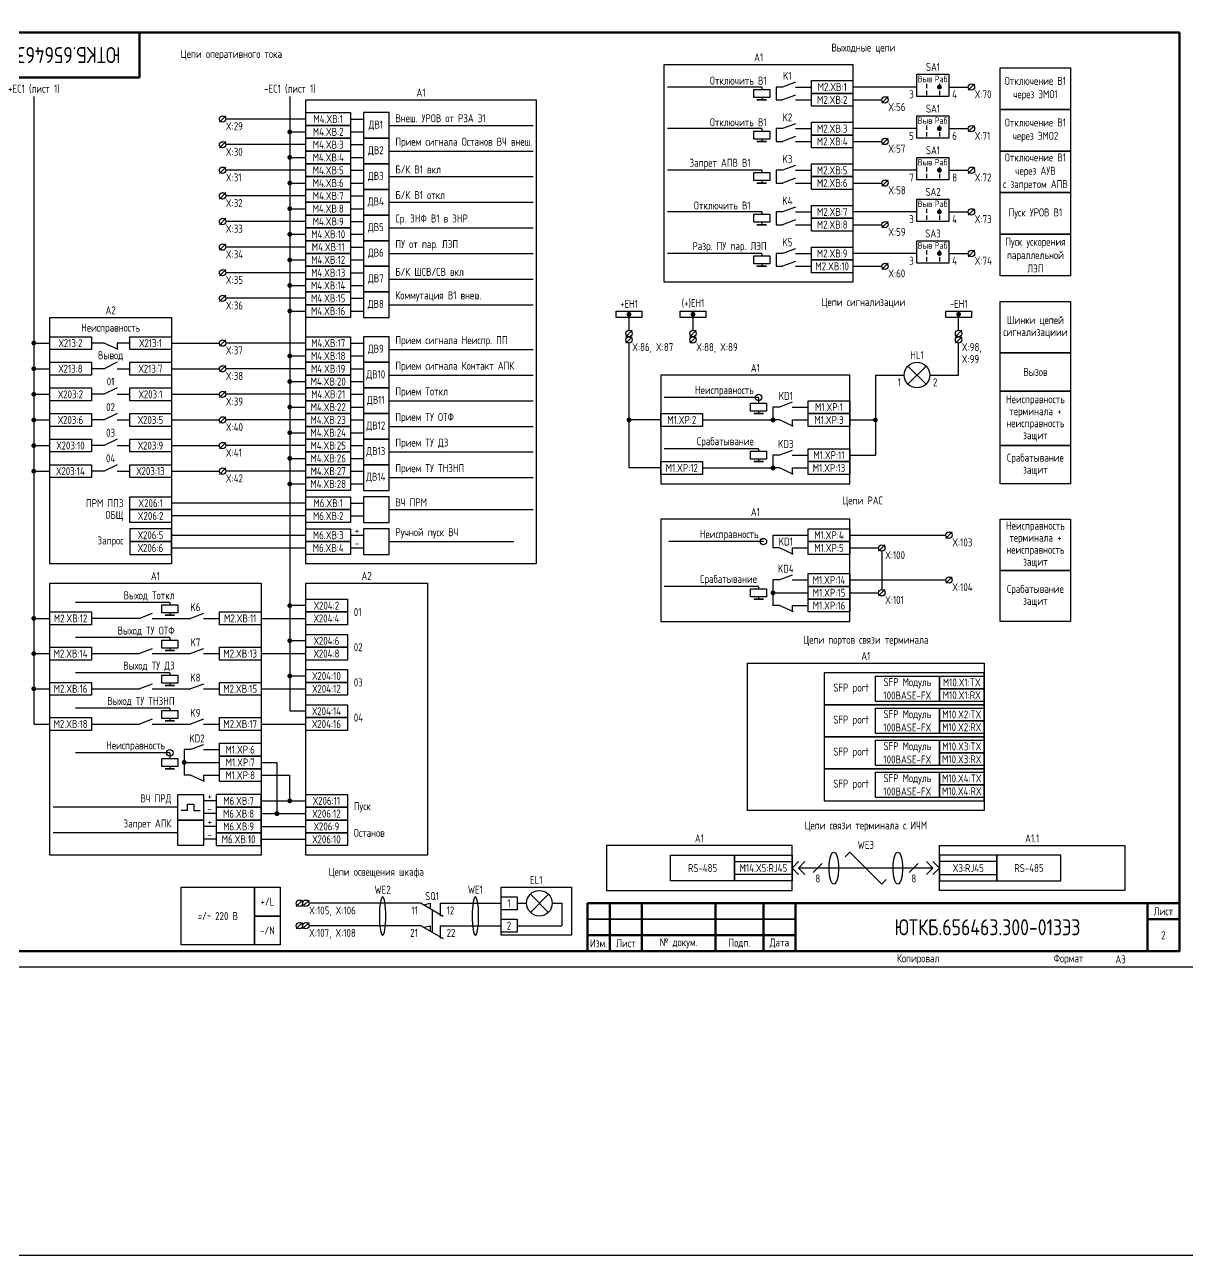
# Model space of a CAD drawing. Header units: millimetres. Extents: x -863 to 2106, y -90 to 586.
# Drawn here: x 474.1 to 837.5, y -90 to 294.5 of the extents above; entities that cross this region are included whole.
import ezdxf

# ---------------------------------------------------------------- set-up
doc = ezdxf.new("R2010")
doc.units = ezdxf.units.MM
doc.styles.add('Gost_type_A', font='GOST_A.TTF')

# ---------------------------------------------------------------- blocks, each defined once
blk = doc.blocks.new('Штамп угловой верхний')
at = {"lineweight": 50}
blk.add_lwpolyline([(0, 0), (70, 0), (70, -14), (0, -14)], close=True, dxfattribs=at)
blk = doc.blocks.new('Формат_А3')
blk.add_lwpolyline([(-420, 297), (0, 297), (0, 0), (-420, 0)], close=True)
at = {"lineweight": 50}
blk.add_lwpolyline([(-400, 292), (-5, 292), (-5, 5), (-400, 5)], close=True, dxfattribs=at)
blk = doc.blocks.new('Штамп малый нижний')
at = {"lineweight": 50}
for points in [[(-185, 15), (-178, 15), (-178, 5), (-185, 5)], [(-178, 15), (-168, 15), (-168, 5), (-178, 5)], [(-168, 15), (-145, 15), (-145, 5), (-168, 5)], [(-145, 15), (-130, 15), (-130, 5), (-145, 5)], [(-130, 15), (-120, 15), (-120, 5), (-130, 5)], [(-120, 15), (-10, 15), (-10, 0), (-120, 0)], [(-10, 15), (0, 15), (0, 10), (-10, 10)], [(-10, 10), (0, 10), (0, 0), (-10, 0)], [(-185, 5), (-178, 5), (-178, 0), (-185, 0)], [(-178, 5), (-168, 5), (-168, 0), (-178, 0)], [(-168, 5), (-145, 5), (-145, 0), (-168, 0)], [(-145, 5), (-130, 5), (-130, 0), (-145, 0)], [(-130, 5), (-120, 5), (-120, 0), (-130, 0)]]:
    blk.add_lwpolyline(points, close=True, dxfattribs=at)
for points in [[(-185, 15), (-178, 15), (-178, 10), (-185, 10)], [(-178, 15), (-168, 15), (-168, 10), (-178, 10)], [(-168, 15), (-145, 15), (-145, 10), (-168, 10)], [(-145, 15), (-130, 15), (-130, 10), (-145, 10)], [(-130, 15), (-120, 15), (-120, 10), (-130, 10)], [(-185, 10), (-178, 10), (-178, 5), (-185, 5)], [(-178, 10), (-168, 10), (-168, 5), (-178, 5)], [(-168, 10), (-145, 10), (-145, 5), (-168, 5)], [(-145, 10), (-130, 10), (-130, 5), (-145, 5)], [(-130, 10), (-120, 10), (-120, 5), (-130, 5)]]:
    blk.add_lwpolyline(points, close=True)
at = {"char_height": 2.5, "style": 'Gost_type_A'}
for s, insert, width, attachment_point in [('Лист', (-5, 12.5), 10, 5), ('№ докум.', (-156.5, 2.5), 23, 5), ('Подп.', (-137.5, 2.5), 15, 5), ('Дата', (-125, 2.5), 10, 5), ('Изм.', (-181.5, 2.5), 7, 5), ('Лист', (-173, 2.5), 10, 5), ('Копировал', (-75, -2.53), 13.1202, 6), ('Формат', (-30, -2.53), 13.1202, 6)]:
    blk.add_mtext(s, dxfattribs=dict(at, insert=insert, width=width, attachment_point=attachment_point))
blk = doc.blocks.new('POINT')
at = {"const_width": 0.75}
blk.add_lwpolyline([(-0.375, 0, 1), (0.375, 0, 1)], format="xyb", close=True, dxfattribs=at)
blk = doc.blocks.new('Переключатель_положение')
for p, q in [((2, 1), (2, -0.34)), ((2, -1.14), (2, -2.49))]:
    blk.add_line(p, q)
blk = doc.blocks.new('Шинка')
blk.add_lwpolyline([(-4, 1), (4, 1), (4, -1), (-4, -1)], close=True)
blk.add_blockref('POINT', (0, 0))

msp = doc.modelspace()

# ---------------------------------------------------------------- linework, layer by layer
for p, q in [((704.5, 275), (675, 275)), ((704.5, 275), (704.5, 274.25)), ((753, 275), (733, 275)), ((771.01, 276), (769.01, 274)), ((477, 272), (477, 76)), ((557, 272), (557, 80)), ((704.5, 271.75), (704.5, 271)), ((733, 271), (742, 271)), ((744.01, 272), (742.01, 270)), ((537, 266), (535, 264)), ((562, 265), (537, 265)), ((576, 265), (580, 265)), ((588, 263), (633, 263)), ((704.5, 262), (675, 262)), ((704.5, 262), (704.5, 261.25)), ((753, 262), (733, 262)), ((771.01, 263), (769.01, 261)), ((537, 258), (535, 256)), ((557, 261), (562, 261)), ((576, 261), (580, 261)), ((704.5, 258.75), (704.5, 258)), ((733, 258), (742, 258)), ((744.01, 259), (742.01, 257)), ((562, 257), (537, 257)), ((576, 257), (580, 257)), ((588, 255), (633, 255)), ((537, 250), (535, 248)), ((557, 253), (562, 253)), ((576, 253), (580, 253)), ((771.01, 250), (769.01, 248)), ((562, 249), (537, 249)), ((576, 249), (580, 249)), ((588, 247), (633, 247)), ((704.5, 249), (675, 249)), ((704.5, 249), (704.5, 248.25)), ((753, 249), (733, 249)), ((557, 245), (562, 245)), ((576, 245), (580, 245)), ((704.5, 245.75), (704.5, 245)), ((733, 245), (742, 245)), ((744.01, 246), (742.01, 244)), ((537, 242), (535, 240)), ((562, 241), (537, 241)), ((576, 241), (580, 241)), ((588, 239), (633, 239)), ((557, 237), (562, 237)), ((576, 237), (580, 237)), ((704.5, 236), (675, 236)), ((704.5, 236), (704.5, 235.25)), ((753, 236), (733, 236)), ((771.01, 237), (769.01, 235)), ((537, 234), (535, 232)), ((562, 233), (537, 233)), ((576, 233), (580, 233)), ((588, 231), (633, 231)), ((704.5, 232.75), (704.5, 232)), ((733, 232), (742, 232)), ((744.01, 233), (742.01, 231)), ((557, 229), (562, 229)), ((576, 229), (580, 229)), ((537, 226), (535, 224)), ((562, 225), (537, 225)), ((576, 225), (580, 225)), ((771.01, 224), (769.01, 222)), ((557, 221), (562, 221)), ((576, 221), (580, 221)), ((588, 223), (633, 223)), ((704.5, 223), (675, 223)), ((704.5, 223), (704.5, 222.25)), ((704.5, 219.75), (704.5, 219)), ((753, 223), (733, 223)), ((744.01, 220), (742.01, 218)), ((537, 218), (535, 216)), ((562, 217), (537, 217)), ((576, 217), (580, 217)), ((733, 219), (742, 219)), ((557, 213), (562, 213)), ((576, 213), (580, 213)), ((588, 215), (633, 215)), ((537, 210), (535, 208)), ((562, 209), (537, 209)), ((576, 209), (580, 209)), ((557, 205), (562, 205)), ((576, 205), (580, 205)), ((588, 207), (633, 207)), ((663, 204), (663, 199)), ((766, 199), (766, 204)), ((683, 203), (683, 199)), ((664, 199), (662, 197)), ((664, 197), (662, 195)), ((684, 199), (682, 197)), ((684, 197), (682, 195)), ((767, 199), (765, 197)), ((767, 197), (765, 195)), ((766, 197), (766, 197.01)), ((766, 197), (766, 197.01)), ((477, 195), (482, 195)), ((503, 195), (503, 193)), ((520, 195), (535, 195)), ((537, 196), (535, 194)), ((562, 195), (537, 195)), ((576, 195), (580, 195)), ((588, 193), (633, 193)), ((663, 195), (663, 156)), ((766, 185), (766, 195)), ((557, 191), (562, 191)), ((576, 191), (580, 191)), ((477, 187), (482, 187)), ((499, 187), (495, 187)), ((503, 187), (507, 187)), ((520, 187), (535, 187)), ((537, 188), (535, 186)), ((562, 187), (537, 187)), ((576, 187), (580, 187)), ((588, 185), (633, 185)), ((740, 185), (749, 185)), ((740, 185), (740, 160)), ((750.17, 187.83), (755.83, 182.17)), ((755.83, 187.83), (750.17, 182.17)), ((757, 185), (766, 185)), ((557, 183), (562, 183)), ((576, 183), (580, 183)), ((477, 179), (482, 179)), ((499, 179), (495, 179)), ((503, 179), (507, 179)), ((520, 179), (535, 179)), ((537, 180), (535, 178)), ((562, 179), (537, 179)), ((576, 179), (580, 179)), ((588, 177), (633, 177)), ((703.5, 178), (674, 178)), ((703.5, 178), (703.5, 176.25)), ((557, 175), (562, 175)), ((576, 175), (580, 175)), ((703.5, 173.75), (703.5, 173)), ((477, 171), (482, 171)), ((499, 171), (495, 171)), ((503, 171), (507, 171)), ((520, 171), (535, 171)), ((537, 172), (535, 170)), ((562, 171), (537, 171)), ((576, 171), (580, 171)), ((673, 171), (663, 171)), ((714, 171), (714, 169)), ((732, 171), (740, 171)), ((557, 167), (562, 167)), ((576, 167), (580, 167)), ((588, 169), (633, 169)), ((477, 163), (482, 163)), ((499, 163), (495, 163)), ((503, 163), (507, 163)), ((520, 163), (535, 163)), ((537, 164), (535, 162)), ((562, 163), (537, 163)), ((576, 163), (580, 163)), ((703.5, 162), (674, 162)), ((703.5, 162), (703.5, 161.25)), ((557, 159), (562, 159)), ((576, 159), (580, 159)), ((588, 161), (633, 161)), ((703.5, 158.75), (703.5, 158)), ((732, 160), (740, 160)), ((477, 155), (482, 155)), ((499, 155), (495, 155)), ((503, 155), (507, 155)), ((520, 155), (535, 155)), ((537, 156), (535, 154)), ((562, 155), (537, 155)), ((576, 155), (580, 155)), ((673, 156), (663, 156)), ((714, 156), (714, 154)), ((557, 151), (562, 151)), ((576, 151), (580, 151)), ((588, 153), (633, 153)), ((562, 145), (520, 145)), ((576, 145), (580, 145)), ((588, 143), (633, 143)), ((562, 141), (520, 141)), ((576, 141), (580, 141)), ((520, 135), (562, 135)), ((576, 135), (580, 135)), ((708, 135), (708, 131)), ((732, 135), (762, 135)), ((764.01, 136), (762.01, 134)), ((520, 131), (562, 131)), ((576, 131), (580, 131)), ((588, 133), (627, 133)), ((705, 133), (675.5, 133)), ((714, 131), (714, 129)), ((732, 131), (741, 131)), ((743, 132), (741, 130)), ((742, 130), (742, 118)), ((732, 121), (762, 121)), ((764.01, 122), (762.01, 120)), ((703.5, 119), (674, 119)), ((703.5, 119), (703.5, 118.25)), ((703.5, 115.75), (703.5, 115)), ((732, 117), (741, 117)), ((743, 118), (741, 116)), ((519.5, 114), (490, 114)), ((519.5, 114), (519.5, 113.25)), ((562, 113), (557, 113)), ((714, 113), (714, 111)), ((477, 109), (482, 109)), ((510, 109), (495, 109)), ((514, 109), (526, 109)), ((519.5, 110.75), (519.5, 110)), ((548, 109), (562, 109)), ((519.5, 103), (490, 103)), ((519.5, 103), (519.5, 102.25)), ((562, 102), (557, 102)), ((477, 98), (482, 98)), ((519.5, 99.75), (519.5, 99)), ((548, 98), (562, 98)), ((519.5, 92), (490, 92)), ((519.5, 92), (519.5, 91.25)), ((519.5, 88.75), (519.5, 88)), ((562, 91), (557, 91)), ((477, 87), (482, 87)), ((548, 87), (562, 87)), ((519.5, 81), (490, 81)), ((519.5, 81), (519.5, 80.25)), ((519.5, 77.75), (519.5, 77)), ((562, 80), (557, 80)), ((477, 76), (482, 76)), ((548, 76), (562, 76)), ((519.5, 67), (490, 67)), ((519.5, 67), (519.5, 65.25)), ((519.5, 62.75), (519.5, 62)), ((548, 64), (553, 64)), ((553, 48), (553, 64)), ((530, 60), (530, 58)), ((548, 60), (557, 60)), ((557, 52), (557, 60)), ((522, 50), (483, 50)), ((525, 49), (525, 51)), ((525, 51), (527, 51)), ((527, 51), (527, 49)), ((534, 52), (530, 52)), ((548, 52), (562, 52)), ((525, 49), (523, 49)), ((527, 49), (529, 49)), ((534, 48), (530, 48)), ((548, 48), (562, 48)), ((534, 44), (530, 44)), ((548, 44), (562, 44)), ((522, 42), (483, 42)), ((534, 40), (530, 40)), ((548, 40), (562, 40)), ((730.53, 34.53), (732, 36)), ((732, 36), (742, 26)), ((714, 31), (716, 33)), ((714, 31), (716, 33)), ((714, 31), (716, 29)), ((714, 31), (716, 29)), ((716, 31), (718, 33)), ((716, 31), (718, 33)), ((758, 31), (716, 31)), ((716, 31), (718, 29)), ((716, 31), (718, 29)), ((723.41, 32.41), (720.59, 29.59)), ((753.41, 32.41), (750.59, 29.59)), ((758, 31), (756, 33)), ((758, 31), (756, 33)), ((758, 31), (756, 29)), ((758, 31), (756, 29)), ((760, 31), (758, 33)), ((760, 31), (758, 33)), ((760, 31), (758, 29)), ((760, 31), (758, 29)), ((742, 26), (743.41, 27.41)), ((561.01, 21), (559.01, 19)), ((563.01, 21), (561.01, 19)), ((598, 20), (563.01, 20)), ((598, 20), (604.92, 16)), ((598.87, 19.5), (600.87, 20)), ((600.87, 20), (600.87, 18.34)), ((604, 20), (604, 16)), ((604, 20), (623, 20)), ((628, 20), (631, 20)), ((632.17, 22.83), (637.83, 17.17)), ((637.83, 22.83), (632.17, 17.17)), ((639, 20), (642, 20)), ((642, 20), (642, 13)), ((561.01, 14), (559.01, 12)), ((563.01, 14), (561.01, 12)), ((598, 13), (563.01, 13)), ((598, 13), (604.92, 9)), ((598.87, 12.5), (600.87, 13)), ((600.87, 13), (600.87, 11.34)), ((604, 13), (604, 9)), ((604, 13), (623, 13)), ((628, 13), (642, 13))]:
    msp.add_line(p, q)
at = {"ltscale": 1.08}
for p, q in [((711, 275), (709, 275)), ((709, 275), (709, 271)), ((715, 275), (720, 275)), ((709, 271), (711, 271)), ((715, 271), (720, 271)), ((711, 262), (709, 262)), ((709, 262), (709, 258)), ((715, 262), (720, 262)), ((709, 258), (711, 258)), ((715, 258), (720, 258)), ((711, 249), (709, 249)), ((709, 249), (709, 245)), ((715, 249), (720, 249)), ((709, 245), (711, 245)), ((715, 245), (720, 245)), ((711, 236), (709, 236)), ((709, 236), (709, 232)), ((715, 236), (720, 236)), ((709, 232), (711, 232)), ((715, 232), (720, 232)), ((711, 223), (709, 223)), ((709, 223), (709, 219)), ((715, 223), (720, 223)), ((709, 219), (711, 219)), ((715, 219), (720, 219)), ((499, 195), (495, 195)), ((507, 195), (503, 195)), ((710, 175), (708, 175)), ((708, 175), (708, 171)), ((714, 175), (719, 175)), ((686, 171), (708, 171)), ((710, 171), (708, 171)), ((714, 171), (719, 171)), ((710, 160), (708, 160)), ((708, 160), (708, 156)), ((714, 160), (719, 160)), ((686, 156), (708, 156)), ((710, 156), (708, 156)), ((714, 156), (719, 156)), ((708, 135), (719, 135)), ((710, 131), (708, 131)), ((714, 131), (719, 131)), ((710, 121), (708, 121)), ((708, 121), (708, 113)), ((714, 121), (719, 121)), ((708, 117), (719, 117)), ((710, 113), (708, 113)), ((714, 113), (719, 113)), ((530, 109), (535, 109)), ((495, 98), (510, 98)), ((514, 98), (526, 98)), ((530, 98), (535, 98)), ((495, 87), (510, 87)), ((514, 87), (526, 87)), ((530, 87), (535, 87)), ((495, 76), (510, 76)), ((514, 76), (526, 76)), ((530, 76), (535, 76)), ((526, 68), (524, 68)), ((524, 68), (524, 60)), ((530, 68), (535, 68)), ((524, 64), (535, 64)), ((526, 60), (524, 60)), ((530, 60), (535, 60))]:
    msp.add_line(p, q, dxfattribs=at)
at = {"ltscale": 4.32}
for p, q in [((715, 276.5), (711, 275)), ((715, 272.5), (711, 271)), ((715, 263.5), (711, 262)), ((715, 259.5), (711, 258)), ((715, 250.5), (711, 249)), ((715, 246.5), (711, 245)), ((715, 237.5), (711, 236)), ((715, 233.5), (711, 232)), ((715, 224.5), (711, 223)), ((715, 220.5), (711, 219)), ((503.39, 193), (499, 195)), ((503, 189), (499, 187)), ((503, 181), (499, 179)), ((714, 176.5), (710, 175)), ((503, 173), (499, 171)), ((714.39, 169), (710, 171)), ((503, 165), (499, 163)), ((714, 161.5), (710, 160)), ((503, 157), (499, 155)), ((714.39, 154), (710, 156)), ((714.39, 129), (710, 131)), ((714, 122.5), (710, 121)), ((714.39, 111), (710, 113)), ((514, 110.5), (510, 109)), ((530, 110.5), (526, 109)), ((514, 99.5), (510, 98)), ((530, 99.5), (526, 98)), ((514, 88.5), (510, 87)), ((530, 88.5), (526, 87)), ((514, 77.5), (510, 76)), ((530, 77.5), (526, 76)), ((530, 69.5), (526, 68)), ((530.39, 58), (526, 60))]:
    msp.add_line(p, q, dxfattribs=at)
at = {"ltscale": 4}
for p, q in [((763, 275), (769.01, 275)), ((763, 262), (769.01, 262)), ((763, 249), (769.01, 249)), ((763, 236), (769.01, 236)), ((763, 223), (769.01, 223))]:
    msp.add_line(p, q, dxfattribs=at)
at = {"ltscale": 0.5}
msp.add_line((601.46, 18), (601.46, 11), dxfattribs=at)
for points in [[(-863, 586), (2106, 586), (2106, -90), (-863, -90)], [(674, 282), (733, 282), (733, 214), (674, 214)], [(779, 281), (801, 281), (801, 268), (779, 268)], [(720, 277), (733, 277), (733, 273), (720, 273)], [(753, 279), (763, 279), (763, 272), (753, 272)], [(707, 274.25), (707, 271.75), (702, 271.75), (702, 274.25)], [(720, 273), (733, 273), (733, 269), (720, 269)], [(562, 271), (634, 271), (634, 126), (562, 126)], [(706, 271), (703, 271)], [(562, 267), (576, 267), (576, 263), (562, 263)], [(753, 266), (763, 266), (763, 259), (753, 259)], [(779, 268), (801, 268), (801, 255), (779, 255)], [(562, 263), (576, 263), (576, 259), (562, 259)], [(720, 264), (733, 264), (733, 260), (720, 260)], [(562, 259), (576, 259), (576, 255), (562, 255)], [(707, 261.25), (707, 258.75), (702, 258.75), (702, 261.25)], [(706, 258), (703, 258)], [(720, 260), (733, 260), (733, 256), (720, 256)], [(562, 255), (576, 255), (576, 251), (562, 251)], [(779, 255), (801, 255), (801, 242), (779, 242)], [(562, 251), (576, 251), (576, 247), (562, 247)], [(720, 251), (733, 251), (733, 247), (720, 247)], [(753, 253), (763, 253), (763, 246), (753, 246)], [(562, 247), (576, 247), (576, 243), (562, 243)], [(707, 248.25), (707, 245.75), (702, 245.75), (702, 248.25)], [(720, 247), (733, 247), (733, 243), (720, 243)], [(562, 243), (576, 243), (576, 239), (562, 239)], [(706, 245), (703, 245)], [(562, 239), (576, 239), (576, 235), (562, 235)], [(753, 240), (763, 240), (763, 233), (753, 233)], [(779, 242), (801, 242), (801, 229), (779, 229)], [(562, 235), (576, 235), (576, 231), (562, 231)], [(707, 235.25), (707, 232.75), (702, 232.75), (702, 235.25)], [(720, 238), (733, 238), (733, 234), (720, 234)], [(562, 231), (576, 231), (576, 227), (562, 227)], [(706, 232), (703, 232)], [(720, 234), (733, 234), (733, 230), (720, 230)], [(562, 227), (576, 227), (576, 223), (562, 223)], [(753, 227), (763, 227), (763, 220), (753, 220)], [(779, 229), (801, 229), (801, 216), (779, 216)], [(720, 225), (733, 225), (733, 221), (720, 221)], [(562, 223), (576, 223), (576, 219), (562, 219)], [(707, 222.25), (707, 219.75), (702, 219.75), (702, 222.25)], [(720, 221), (733, 221), (733, 217), (720, 217)], [(562, 219), (576, 219), (576, 215), (562, 215)], [(706, 219), (703, 219)], [(562, 215), (576, 215), (576, 211), (562, 211)], [(562, 211), (576, 211), (576, 207), (562, 207)], [(801, 192), (779, 192), (779, 208), (801, 208)], [(562, 207), (576, 207), (576, 203), (562, 203)], [(482, 203), (520, 203), (520, 126), (482, 126)], [(482, 197), (495, 197), (495, 193), (482, 193)], [(507, 197), (520, 197), (520, 193), (507, 193)], [(562, 197), (576, 197), (576, 193), (562, 193)], [(562, 193), (576, 193), (576, 189), (562, 189)], [(482, 189), (495, 189), (495, 185), (482, 185)], [(507, 189), (520, 189), (520, 185), (507, 185)], [(562, 189), (576, 189), (576, 185), (562, 185)], [(801, 180), (779, 180), (779, 192), (801, 192)], [(562, 185), (576, 185), (576, 181), (562, 181)], [(673, 151), (732, 151), (732, 185), (673, 185)], [(482, 181), (495, 181), (495, 177), (482, 177)], [(507, 181), (520, 181), (520, 177), (507, 177)], [(562, 181), (576, 181), (576, 177), (562, 177)], [(562, 177), (576, 177), (576, 173), (562, 173)], [(719, 177), (732, 177), (732, 173), (719, 173)], [(801, 163), (779, 163), (779, 180), (801, 180)], [(706, 176.25), (706, 173.75), (701, 173.75), (701, 176.25)], [(482, 173), (495, 173), (495, 169), (482, 169)], [(507, 173), (520, 173), (520, 169), (507, 169)], [(562, 173), (576, 173), (576, 169), (562, 169)], [(673, 173), (686, 173), (686, 169), (673, 169)], [(705, 173), (702, 173)], [(719, 173), (732, 173), (732, 169), (719, 169)], [(562, 169), (576, 169), (576, 165), (562, 165)], [(482, 165), (495, 165), (495, 161), (482, 161)], [(507, 165), (520, 165), (520, 161), (507, 161)], [(562, 165), (576, 165), (576, 161), (562, 161)], [(719, 162), (732, 162), (732, 158), (719, 158)], [(801, 151), (779, 151), (779, 163), (801, 163)], [(562, 161), (576, 161), (576, 157), (562, 157)], [(673, 158), (686, 158), (686, 154), (673, 154)], [(706, 161.25), (706, 158.75), (701, 158.75), (701, 161.25)], [(705, 158), (702, 158)], [(719, 158), (732, 158), (732, 154), (719, 154)], [(482, 157), (495, 157), (495, 153), (482, 153)], [(507, 157), (520, 157), (520, 153), (507, 153)], [(562, 157), (576, 157), (576, 153), (562, 153)], [(562, 153), (576, 153), (576, 149), (562, 149)], [(507, 147), (520, 147), (520, 143), (507, 143)], [(562, 147), (576, 147), (576, 143), (562, 143)], [(507, 143), (520, 143), (520, 139), (507, 139)], [(562, 143), (576, 143), (576, 139), (562, 139)], [(673, 108), (732, 108), (732, 140), (673, 140)], [(801, 124), (779, 124), (779, 140), (801, 140)], [(520, 137), (507, 137), (507, 133), (520, 133)], [(562, 137), (576, 137), (576, 133), (562, 133)], [(719, 137), (732, 137), (732, 133), (719, 133)], [(520, 133), (507, 133), (507, 129), (520, 129)], [(562, 133), (576, 133), (576, 129), (562, 129)], [(719, 133), (732, 133), (732, 129), (719, 129)], [(801, 108), (779, 108), (779, 124), (801, 124)], [(482, 120), (548, 120), (548, 35), (482, 35)], [(562, 120), (600, 120), (600, 35), (562, 35)], [(719, 123), (732, 123), (732, 119), (719, 119)], [(706, 118.25), (706, 115.75), (701, 115.75), (701, 118.25)], [(719, 119), (732, 119), (732, 115), (719, 115)], [(522, 113.25), (522, 110.75), (517, 110.75), (517, 113.25)], [(562, 115), (575, 115), (575, 111), (562, 111)], [(705, 115), (702, 115)], [(719, 115), (732, 115), (732, 111), (719, 111)], [(482, 111), (495, 111), (495, 107), (482, 107)], [(521, 110), (518, 110)], [(535, 111), (548, 111), (548, 107), (535, 107)], [(562, 111), (575, 111), (575, 107), (562, 107)], [(562, 104), (575, 104), (575, 100), (562, 100)], [(482, 100), (495, 100), (495, 96), (482, 96)], [(522, 102.25), (522, 99.75), (517, 99.75), (517, 102.25)], [(535, 100), (548, 100), (548, 96), (535, 96)], [(562, 100), (575, 100), (575, 96), (562, 96)], [(521, 99), (518, 99)], [(562, 93), (575, 93), (575, 89), (562, 89)], [(700, 95), (774, 95), (774, 49), (700, 49)], [(482, 89), (495, 89), (495, 85), (482, 85)], [(522, 91.25), (522, 88.75), (517, 88.75), (517, 91.25)], [(535, 89), (548, 89), (548, 85), (535, 85)], [(562, 89), (575, 89), (575, 85), (562, 85)], [(724, 82), (774, 82), (774, 92), (724, 92)], [(740, 91), (760, 91), (760, 83), (740, 83)], [(760, 91), (774, 91), (774, 87), (760, 87)], [(521, 88), (518, 88)], [(760, 87), (774, 87), (774, 83), (760, 83)], [(562, 82), (575, 82), (575, 78), (562, 78)], [(724, 72), (774, 72), (774, 82), (724, 82)], [(740, 81), (760, 81), (760, 73), (740, 73)], [(760, 81), (774, 81), (774, 77), (760, 77)], [(482, 78), (495, 78), (495, 74), (482, 74)], [(522, 80.25), (522, 77.75), (517, 77.75), (517, 80.25)], [(521, 77), (518, 77)], [(535, 78), (548, 78), (548, 74), (535, 74)], [(562, 78), (575, 78), (575, 74), (562, 74)], [(760, 77), (774, 77), (774, 73), (760, 73)], [(535, 70), (548, 70), (548, 66), (535, 66)], [(724, 62), (774, 62), (774, 72), (724, 72)], [(740, 71), (760, 71), (760, 63), (740, 63)], [(760, 71), (774, 71), (774, 67), (760, 67)], [(535, 66), (548, 66), (548, 62), (535, 62)], [(760, 67), (774, 67), (774, 63), (760, 63)], [(522, 65.25), (522, 62.75), (517, 62.75), (517, 65.25)], [(521, 62), (518, 62)], [(535, 62), (548, 62), (548, 58), (535, 58)], [(724, 52), (774, 52), (774, 62), (724, 62)], [(740, 61), (760, 61), (760, 53), (740, 53)], [(760, 61), (774, 61), (774, 57), (760, 57)], [(548, 54), (534, 54), (534, 50), (548, 50)], [(562, 54), (575, 54), (575, 50), (562, 50)], [(760, 57), (774, 57), (774, 53), (760, 53)], [(548, 50), (534, 50), (534, 46), (548, 46)], [(562, 50), (575, 50), (575, 46), (562, 46)], [(548, 46), (534, 46), (534, 42), (548, 42)], [(562, 46), (575, 46), (575, 42), (562, 42)], [(548, 42), (534, 42), (534, 38), (548, 38)], [(562, 42), (575, 42), (575, 38), (562, 38)], [(656, 24), (714, 24), (714, 38), (656, 38)], [(676, 35), (696, 35), (696, 27), (676, 27)], [(696, 35), (714, 35), (714, 27), (696, 27)], [(818, 24), (760, 24), (760, 38), (818, 38)], [(778, 35), (760, 35), (760, 27), (778, 27)], [(798, 35), (778, 35), (778, 27), (798, 27)], [(696, 33), (714, 33), (714, 29), (696, 29)], [(778, 33), (760, 33), (760, 29), (778, 29)], [(546, 7), (523, 7), (523, 25), (546, 25)], [(554, 16), (546, 16), (546, 25), (554, 25)], [(623, 25), (645, 25), (645, 10), (623, 10)], [(623, 22), (628, 22), (628, 18), (623, 18)], [(554, 7), (546, 7), (546, 16), (554, 16)], [(623, 15), (628, 15), (628, 11), (623, 11)]]:
    msp.add_lwpolyline(points, close=True)
at = {"ltscale": 4}
for points in [[(580, 259), (588, 259), (588, 267), (580, 267)], [(580, 251), (588, 251), (588, 259), (580, 259)], [(580, 243), (588, 243), (588, 251), (580, 251)], [(580, 235), (588, 235), (588, 243), (580, 243)], [(580, 227), (588, 227), (588, 235), (580, 235)], [(580, 219), (588, 219), (588, 227), (580, 227)], [(580, 211), (588, 211), (588, 219), (580, 219)], [(580, 203), (588, 203), (588, 211), (580, 211)], [(580, 189), (588, 189), (588, 197), (580, 197)], [(580, 181), (588, 181), (588, 189), (580, 189)], [(580, 173), (588, 173), (588, 181), (580, 181)], [(580, 165), (588, 165), (588, 173), (580, 173)], [(580, 157), (588, 157), (588, 165), (580, 165)], [(580, 149), (588, 149), (588, 157), (580, 157)], [(580, 139), (588, 139), (588, 147), (580, 147)], [(580, 129), (588, 129), (588, 137), (580, 137)], [(530, 46), (522, 46), (522, 54), (530, 54)], [(530, 38), (522, 38), (522, 46), (530, 46)]]:
    msp.add_lwpolyline(points, close=True, dxfattribs=at)
for centre, radius in [((770.01, 275), 1), ((743.01, 271), 1), ((536, 265), 1), ((770.01, 262), 1), ((536, 257), 1), ((743.01, 258), 1), ((536, 249), 1), ((770.01, 249), 1), ((743.01, 245), 1), ((536, 241), 1), ((770.01, 236), 1), ((536, 233), 1), ((743.01, 232), 1), ((536, 225), 1), ((770.01, 223), 1), ((743.01, 219), 1), ((536, 217), 1), ((536, 209), 1), ((663, 198), 1), ((663, 196), 1), ((683, 198), 1), ((683, 196), 1), ((766, 198), 1), ((766, 196), 1), ((536, 195), 1), ((753, 185), 4), ((536, 187), 1), ((536, 179), 1), ((703.5, 178), 1), ((536, 171), 1), ((536, 163), 1), ((536, 155), 1), ((763.01, 135), 1), ((705, 133), 1), ((742, 131), 1), ((763.01, 121), 1), ((742, 117), 1), ((519.5, 67), 1), ((635, 20), 4), ((560.01, 20), 1), ((562.01, 20), 1), ((560.01, 13), 1), ((562.01, 13), 1)]:
    msp.add_circle(centre, radius)
for centre in [(727, 31), (747, 31)]:
    msp.add_ellipse(centre, major_axis=(0, -5), ratio=0.293778)
at = {"extrusion": (0, 0, -1)}
for centre in [(586, 16), (615, 16)]:
    msp.add_ellipse(centre, major_axis=(0, -6), ratio=0.166667, dxfattribs=at)

# ---------------------------------------------------------------- block references
at = {"color": 1}
for name, p in [('Формат_А3', (840, 0)), ('Штамп малый нижний', (835, 5))]:
    msp.add_blockref(name, p, dxfattribs=at)
for name, p in [('Штамп угловой верхний', (440, 292)), ('Переключатель_положение', (754, 275)), ('POINT', (760, 275)), ('Переключатель_положение', (758, 275)), ('POINT', (557, 261)), ('Переключатель_положение', (754, 262)), ('POINT', (760, 262)), ('Переключатель_положение', (758, 262)), ('POINT', (557, 253)), ('Переключатель_положение', (754, 249)), ('Переключатель_положение', (758, 249)), ('POINT', (760, 249)), ('POINT', (557, 245)), ('POINT', (557, 237)), ('Переключатель_положение', (754, 236)), ('POINT', (760, 236)), ('Переключатель_положение', (758, 236)), ('POINT', (557, 229)), ('Переключатель_положение', (754, 223)), ('POINT', (760, 223)), ('Переключатель_положение', (758, 223)), ('POINT', (557, 221)), ('POINT', (557, 213)), ('POINT', (557, 205)), ('Шинка', (663, 204)), ('Шинка', (683, 204)), ('Шинка', (766, 204)), ('POINT', (477, 195)), ('POINT', (557, 191)), ('POINT', (477, 187)), ('POINT', (557, 183)), ('POINT', (477, 179)), ('POINT', (557, 175)), ('POINT', (477, 171)), ('POINT', (663, 171)), ('POINT', (708, 171)), ('POINT', (740, 171)), ('POINT', (557, 167)), ('POINT', (477, 163)), ('POINT', (557, 159)), ('POINT', (477, 155)), ('POINT', (708, 156)), ('POINT', (557, 151)), ('POINT', (708, 117)), ('POINT', (557, 113)), ('POINT', (477, 109)), ('POINT', (557, 102)), ('POINT', (477, 98)), ('POINT', (557, 91)), ('POINT', (477, 87)), ('POINT', (524, 64)), ('POINT', (557, 52)), ('POINT', (553, 48))]:
    msp.add_blockref(name, p)

# ---------------------------------------------------------------- texts
at = {"char_height": 2.5, "style": 'Gost_type_A'}
for s, insert, width, attachment_point, line_spacing_factor in [('Выходные цепи', (736.25, 287), 197.5, 5, 0.9), ('Цепи оперативного тока', (538.75, 285), 197.5, 5, 0.9), ('A1', (703.5, 283), 59, 8, 0.9), ('A1', (598, 272), 72, 8, 0.9), ('X:56', (744.01, 270), 8, 1, 0.9), ('X:29', (537, 264), 8, 1, 0.9), ('X:30', (537, 256), 8, 1, 0.9), ('X:57', (744.01, 257), 8, 1, 0.9), ('X:31', (537, 248), 8, 1, 0.9), ('X:58', (744.01, 244), 8, 1, 0.9), ('X:32', (537, 240), 8, 1, 0.9), ('X:33', (537, 232), 8, 1, 0.9), ('X:59', (744.01, 231), 8, 1, 0.9), ('X:34', (537, 224), 8, 1, 0.9), ('X:35', (537, 216), 8, 1, 0.9), ('X:60', (744.01, 218), 8, 1, 0.9), ('X:36', (537, 208), 8, 1, 0.9), ('Цепи сигнализации', (736.25, 207.5), 197.5, 5, 0.9), ('A2', (501, 204), 38, 8, 0.9), ('Неисправность', (501, 199.5), 38, 5, 0.8), ('Шинки цепей сигнализациии', (790, 200), 21.9988, 5, 0.9), ('Вывод', (501, 191), 38, 5, 0.8), ('X:37', (537, 194), 8, 1, 0.9), ('X:86, X:87', (664, 195), 16, 1, 0.9), ('X:88, X:89', (684, 195), 16, 1, 0.9), ('X:98,\\PX:99', (767, 195), 16, 1, 0.9), ('A1', (702.5, 186), 59, 8, 0.9), ('X:38', (537, 186), 8, 1, 0.9), ('Вызов', (790, 186), 21.9988, 5, 0.9), ('01', (501, 183), 38, 5, 0.8), ('Неисправность', (702, 180), 37, 6, 0.8), ('X:39', (537, 178), 8, 1, 0.9), ('Неисправность терминала + неисправность защит', (790, 171.5), 21.9988, 5, 0.9), ('02', (501, 175), 38, 5, 0.8), ('X:40', (537, 170), 8, 1, 0.9), ('03', (501, 167), 38, 5, 0.8), ('X:41', (537, 162), 8, 1, 0.9), ('04', (501, 159), 38, 5, 0.8), ('Срабатывание защит', (790, 157), 21.9988, 5, 0.9), ('X:42', (537, 154), 8, 1, 0.9), ('Цепи РАС', (736, 145.5), 196, 5, 0.9), ('A1', (702.5, 141), 59, 8, 0.9), ('Неисправность терминала + неисправность защит', (790, 132), 21.9988, 5, 0.9), ('Неисправность', (703.5, 135), 37, 6, 0.8), ('X:103', (764.01, 134), 8, 1, 0.9), ('X:100', (743.01, 130), 8, 1, 0.9), ('A1', (515, 121), 66, 8, 0.9), ('A2', (581, 121), 38, 8, 0.9), ('X:104', (764.01, 120), 8, 1, 0.9), ('Срабатывание защит', (790, 116), 21.9988, 5, 0.9), ('X:101', (743.01, 116), 8, 1, 0.9), ('Цепи портов связи терминала', (737, 102), 197.5, 5, 0.9), ('A1', (737, 96), 74.0002, 8, 0.9), ('Неисправность', (518, 69), 37, 6, 0.8), ('Цепи связи терминала с ИЧМ', (737, 44), 194, 5, 0.9), ('A1', (685, 39), 58.0002, 8, 0.9), ('A1.1', (789, 39), 58.0002, 8, 0.9), ('Цепи освещения шкафа', (584, 29.5), 122, 5, 0.9), ('EL1', (634, 26), 21.9942, 8, 0.9), ('+/L', (550, 20.5), 8, 5, 0.9), ('=/~ 220 В', (534.5, 16), 23, 5, 0.9), ('X:105, X:106', (563.01, 19), 17.9949, 1, 0.9), ('-/N', (550, 11.5), 8, 5, 0.9), ('X:107, X:108', (563.01, 12), 17.9949, 1, 0.9)]:
    msp.add_mtext(s, dxfattribs=dict(at, insert=insert, width=width, attachment_point=attachment_point, line_spacing_factor=line_spacing_factor))
at = {"insert": (475, 285), "char_height": 5, "width": 70, "attachment_point": 5, "rotation": 180, "style": 'Gost_type_A'}
msp.add_mtext('ЮТКБ.656463.300-013Э3', dxfattribs=at)
at = {"style": 'Gost_type_A'}
for s, insert, char_height, width, attachment_point in [('SA1', (758, 280), 2.5, 10, 8), ('Отключить В1', (706, 277), 2.5, 31.0015, 6), ('K1', (712.5, 278.5), 2.5, 5, 5), ('Выв', (755.5, 277.5), 2, 5, 5), ('Раб', (760.5, 277.5), 2, 5, 5), ('Отключение В1\\Pчерез ЭМО1', (790, 274.5), 2.5, 21.9988, 5), ('+EC1 (лист 1)', (477, 273), 2.5, 18, 8), ('-EC1 (лист 1)', (557, 273), 2.5, 18, 8), ('M2.XВ:1', (726.5, 275), 2.5, 13, 5), ('3', (752, 273.98), 2.5, 5, 3), ('4', (764, 273.98), 2.5, 5, 1), ('M2.XВ:2', (726.5, 271), 2.5, 13, 5), ('SA1', (758, 267), 2.5, 10, 8), ('M4.XВ:1', (569, 265), 2.5, 14, 5), ('Внеш. УРОВ от РЗА Э1', (590, 264), 2.5, 30.8621, 7), ('K2', (712.5, 265.5), 2.5, 5, 5), ('Выв', (755.5, 264.5), 2, 5, 5), ('Раб', (760.5, 264.5), 2, 5, 5), ('M4.XВ:2', (569, 261), 2.5, 14, 5), ('ДВ1', (583.88, 263), 2.5, 7.7588, 5), ('Отключить В1', (706, 264), 2.5, 31.0015, 6), ('M2.XВ:3', (726.5, 262), 2.5, 13, 5), ('Отключение В1\\Pчерез ЭМО2', (790, 261.5), 2.5, 21.9988, 5), ('M4.XВ:3', (569, 257), 2.5, 14, 5), ('Прием сигнала Останов ВЧ внеш.', (590, 256), 2.5, 48.5609, 7), ('M2.XВ:4', (726.5, 258), 2.5, 13, 5), ('5', (752, 260.98), 2.5, 5, 3), ('6', (764, 260.98), 2.5, 5, 1), ('M4.XВ:4', (569, 253), 2.5, 14, 5), ('ДВ2', (583.88, 255), 2.5, 7.7588, 5), ('SA1', (758, 254), 2.5, 10, 8), ('Отключение В1\\Pчерез АУВ\\Pс запретом АПВ', (790, 248.5), 2.5, 21.9988, 5), ('M4.XВ:5', (569, 249), 2.5, 14, 5), ('Б/К В1 вкл', (590, 248), 2.5, 27.8465, 7), ('K3', (712.5, 252.5), 2.5, 5, 5), ('M2.XВ:5', (726.5, 249), 2.5, 13, 5), ('Выв', (755.5, 251.5), 2, 5, 5), ('Раб', (760.5, 251.5), 2, 5, 5), ('M4.XВ:6', (569, 245), 2.5, 14, 5), ('ДВ3', (583.88, 247), 2.5, 7.7588, 5), ('M2.XВ:6', (726.5, 245), 2.5, 13, 5), ('7', (752, 247.98), 2.5, 5, 3), ('8', (764, 247.98), 2.5, 5, 1), ('M4.XВ:7', (569, 241), 2.5, 14, 5), ('Б/К В1 откл', (590, 240), 2.5, 27.8465, 7), ('SA2', (758, 241), 2.5, 10, 8), ('ДВ4', (583.88, 239), 2.5, 7.7588, 5), ('K4', (712.5, 239.5), 2.5, 5, 5), ('Выв', (755.5, 238.5), 2, 5, 5), ('Раб', (760.5, 238.5), 2, 5, 5), ('M4.XВ:8', (569, 237), 2.5, 14, 5), ('Ср. ЗНФ В1 в ЗНР', (590, 232), 2.5, 27.8465, 7), ('M2.XВ:7', (726.5, 236), 2.5, 13, 5), ('3', (752, 234.98), 2.5, 5, 3), ('4', (764, 234.98), 2.5, 5, 1), ('Пуск УРОВ В1', (790, 235.5), 2.5, 21.9988, 5), ('M4.XВ:9', (569, 233), 2.5, 14, 5), ('ДВ5', (583.88, 231), 2.5, 7.7588, 5), ('M2.XВ:8', (726.5, 232), 2.5, 13, 5), ('M4.XВ:10', (569, 229), 2.5, 14, 5), ('ПУ от пар. ЛЭП', (590, 224), 2.5, 27.8465, 7), ('K5', (712.5, 226.5), 2.5, 5, 5), ('SA3', (758, 228), 2.5, 10, 8), ('Пуск ускорения параллельной ЛЭП ', (790, 222.5), 2.5, 21.9988, 5), ('M4.XВ:11', (569, 225), 2.5, 14, 5), ('ДВ6', (583.88, 223), 2.5, 7.7588, 5), ('Разр. ПУ пар. ЛЭП', (706, 225), 2.5, 31.0015, 6), ('M2.XВ:9', (726.5, 223), 2.5, 13, 5), ('Выв', (755.5, 225.5), 2, 5, 5), ('Раб', (760.5, 225.5), 2, 5, 5), ('M4.XВ:12', (569, 221), 2.5, 14, 5), ('M2.XВ:10', (726.5, 219), 2.5, 13, 5), ('3', (752, 221.98), 2.5, 5, 3), ('4', (764, 221.98), 2.5, 5, 1), ('M4.XВ:13', (569, 217), 2.5, 14, 5), ('ДВ7', (583.88, 215), 2.5, 7.7588, 5), ('Б/К ШСВ/СВ вкл', (590, 216), 2.5, 27.8465, 7), ('M4.XВ:14', (569, 213), 2.5, 14, 5), ('M4.XВ:15', (569, 209), 2.5, 14, 5), ('ДВ8', (583.88, 207), 2.5, 7.7588, 5), ('Коммутация В1 внеш.', (590, 208), 2.5, 27.8465, 7), ('+EH1', (663, 206), 2.5, 10, 8), ('(+)EH1', (683, 206), 2.5, 10, 8), ('-EH1', (766, 206), 2.5, 10, 8), ('M4.XВ:16', (569, 205), 2.5, 14, 5), ('Х213:2', (488.5, 195), 2.5, 13, 5), ('Х213:1', (513.5, 195), 2.5, 13, 5), ('M4.XВ:17', (569, 195), 2.5, 14, 5), ('Прием сигнала Неиспр. ПП', (590, 194), 2.5, 39.2186, 7), ('M4.XВ:18', (569, 191), 2.5, 14, 5), ('ДВ9', (583.88, 193), 2.5, 7.7588, 5), ('HL1', (753, 190), 2.5, 14, 8), ('Прием сигнала Контакт АПК', (590, 186), 2.5, 44.8565, 7), ('Х213:8', (488.5, 187), 2.5, 13, 5), ('Х213:7', (513.5, 187), 2.5, 13, 5), ('M4.XВ:19', (569, 187), 2.5, 14, 5), ('ДВ10', (583.88, 185), 2.5, 7.7588, 5), ('M4.XВ:20', (569, 183), 2.5, 14, 5), ('Прием Тоткл', (590, 178), 2.5, 37.4344, 7), ('1', (748, 184), 2.5, 6, 3), ('2', (758, 184), 2.5, 6, 1), ('Х203:2', (488.5, 179), 2.5, 13, 5), ('Х203:1', (513.5, 179), 2.5, 13, 5), ('M4.XВ:21', (569, 179), 2.5, 14, 5), ('ДВ11', (583.88, 177), 2.5, 7.7588, 5), ('KD1', (712, 178.5), 2.5, 8, 5), ('M4.XВ:22', (569, 175), 2.5, 14, 5), ('Прием ТУ ОТФ', (590, 170), 2.5, 39.3936, 7), ('M1.XP:1', (725.5, 175), 2.5, 13, 5), ('Х203:6', (488.5, 171), 2.5, 13, 5), ('Х203:5', (513.5, 171), 2.5, 13, 5), ('M4.XВ:23', (569, 171), 2.5, 14, 5), ('ДВ12', (583.88, 169), 2.5, 7.7588, 5), ('M1.XP:2', (679.5, 171), 2.5, 13, 5), ('M1.XP:3', (725.5, 171), 2.5, 13, 5), ('M4.XВ:24', (569, 167), 2.5, 14, 5), ('Х203:10', (488.5, 163), 2.5, 13, 5), ('Х203:9', (513.5, 163), 2.5, 13, 5), ('M4.XВ:25', (569, 163), 2.5, 14, 5), ('ДВ13', (583.88, 161), 2.5, 7.7588, 5), ('Прием ТУ ДЗ', (590, 162), 2.5, 39.1894, 7), ('KD3', (712, 163.5), 2.5, 8, 5), ('M4.XВ:26', (569, 159), 2.5, 14, 5), ('M1.XP:11', (725.5, 160), 2.5, 13, 5), ('Х203:14', (488.5, 155), 2.5, 13, 5), ('Х203:13', (513.5, 155), 2.5, 13, 5), ('M4.XВ:27', (569, 155), 2.5, 14, 5), ('ДВ14', (583.88, 153), 2.5, 7.7588, 5), ('Прием ТУ ТНЗНП', (590, 154), 2.5, 39.326, 7), ('M1.XP:12', (679.5, 156), 2.5, 13, 5), ('M1.XP:13', (725.5, 156), 2.5, 13, 5), ('M4.XВ:28', (569, 151), 2.5, 14, 5), ('ПРМ ППЗ   ', (505, 145), 2.5, 13, 6), ('X206:1', (513.5, 145), 2.5, 13, 5), ('M6.XВ:1', (569, 145), 2.5, 14, 5), ('ВЧ ПРM', (590, 144), 2.5, 30.8621, 7), ('ОБЩ', (505, 141), 2.5, 13, 6), ('X206:2', (513.5, 141), 2.5, 13, 5), ('M6.XВ:2', (569, 141), 2.5, 14, 5), ('Запрос', (505, 133), 2.5, 23, 6), ('Х206:5', (513.5, 135), 2.5, 13, 5), ('M6.XВ:3', (569, 135), 2.5, 14, 5), ('+', (578, 136.5), 2.5, 4, 5), ('Ручной пуск ВЧ', (590, 134), 2.5, 44.8565, 7), ('M1.XP:4', (725.5, 135), 2.5, 13, 5), ('Х206:6', (513.5, 131), 2.5, 13, 5), ('M6.XВ:4', (569, 131), 2.5, 14, 5), ('-', (578, 132.5), 2.5, 4, 5), ('KD1', (712, 133), 2.5, 8, 5), ('M1.XP:5', (725.5, 131), 2.5, 13, 5), ('KD4', (712, 124.5), 2.5, 8, 5), ('M1.XP:14', (725.5, 121), 2.5, 13, 5), ('Выход Тоткл', (521, 116), 2.5, 31.0015, 6), ('M1.XP:15', (725.5, 117), 2.5, 13, 5), ('K6', (527.5, 112.5), 2.5, 5, 5), ('Х204:2', (568.5, 113), 2.5, 13, 5), ('01', (577, 111), 2.5, 23, 4), ('M1.XP:16', (725.5, 113), 2.5, 13, 5), ('M2.XВ:12', (488.5, 109), 2.5, 13, 5), ('M2.XВ:11', (541.5, 109), 2.5, 13, 5), ('Х204:4', (568.5, 109), 2.5, 13, 5), ('Выход ТУ ОТФ', (521, 105), 2.5, 31.0015, 6), ('K7', (527.5, 101.5), 2.5, 5, 5), ('Х204:6', (568.5, 102), 2.5, 13, 5), ('02', (577, 100), 2.5, 23, 4), ('M2.XВ:14', (488.5, 98), 2.5, 13, 5), ('M2.XВ:13', (541.5, 98), 2.5, 13, 5), ('Х204:8', (568.5, 98), 2.5, 13, 5), ('Выход ТУ ДЗ', (521, 94), 2.5, 31.0015, 6), ('K8', (527.5, 90.5), 2.5, 5, 5), ('Х204:10', (568.5, 91), 2.5, 13, 5), ('03', (577, 89), 2.5, 23, 4), ('SFP port', (738, 87), 2.5, 20, 6), ('SFP Mодуль 100BASE-FX', (750, 87), 2.5, 19.9998, 5), ('M10.X1:TX', (767, 89), 2.5, 14, 5), ('M2.XВ:16', (488.5, 87), 2.5, 13, 5), ('M2.XВ:15', (541.5, 87), 2.5, 13, 5), ('Х204:12', (568.5, 87), 2.5, 13, 5), ('M10.X1:RX', (767, 85), 2.5, 14, 5), ('Выход ТУ ТНЗНП', (521, 83), 2.5, 31.0015, 6), ('K9', (527.5, 79.5), 2.5, 5, 5), ('Х204:14', (568.5, 80), 2.5, 13, 5), ('M2.XВ:18', (488.5, 76), 2.5, 13, 5), ('M2.XВ:17', (541.5, 76), 2.5, 13, 5), ('Х204:16', (568.5, 76), 2.5, 13, 5), ('04', (577, 78), 2.5, 23, 4), ('SFP port', (738, 77), 2.5, 20, 6), ('SFP Mодуль 100BASE-FX', (750, 77), 2.5, 19.9998, 5), ('M10.X2:TX', (767, 79), 2.5, 14, 5), ('M10.X2:RX', (767, 75), 2.5, 14, 5), ('KD2', (528, 71.5), 2.5, 8, 5), ('M1.XP:6', (541.5, 68), 2.5, 13, 5), ('SFP Mодуль 100BASE-FX', (750, 67), 2.5, 19.9998, 5), ('M10.X3:TX', (767, 69), 2.5, 14, 5), ('SFP port', (738, 67), 2.5, 20, 6), ('M10.X3:RX', (767, 65), 2.5, 14, 5), ('M1.XP:7', (541.5, 64), 2.5, 13, 5), ('M1.XP:8', (541.5, 60), 2.5, 13, 5), ('SFP port', (738, 57), 2.5, 20, 6), ('SFP Mодуль 100BASE-FX', (750, 57), 2.5, 19.9998, 5), ('M10.X4:TX', (767, 59), 2.5, 14, 5), ('ВЧ ПРД', (520, 51), 2.5, 27.8465, 9), ('+', (532, 53.5), 2.5, 4, 5), ('M10.X4:RX', (767, 55), 2.5, 14, 5), ('M6.XВ:7', (541, 52), 2.5, 14, 5), ('Х206:11', (568.5, 52), 2.5, 13, 5), ('Пуск', (577, 50), 2.5, 23, 4), ('Запрет АПК', (520, 43), 2.5, 27.8465, 9), ('-', (532, 49.5), 2.5, 4, 5), ('M6.XВ:8', (541, 48), 2.5, 14, 5), ('Х206:12', (568.5, 48), 2.5, 13, 5), ('+', (532, 45.5), 2.5, 4, 5), ('M6.XВ:9', (541, 44), 2.5, 14, 5), ('Х206:9', (568.5, 44), 2.5, 13, 5), ('Останов', (577, 42), 2.5, 23, 4), ('-', (532, 41.5), 2.5, 4, 5), ('M6.XВ:10', (541, 40), 2.5, 14, 5), ('Х206:10', (568.5, 40), 2.5, 13, 5), ('WE3', (737, 37), 2.5, 20, 8), ('RS-485', (686, 31), 2.5, 19.9998, 5), ('M14.X5:RJ45', (705, 31), 2.5, 18.0002, 5), ('X3:RJ45', (769, 31), 2.5, 18.0002, 5), ('RS-485', (788, 31), 2.5, 19.9998, 5), ('8', (722, 29), 2.5, 20, 2), ('8', (752, 29), 2.5, 20, 2), ('WE2', (586, 23), 2.5, 10, 8), ('SQ1', (601.46, 21), 2.5, 10, 8), ('WE1', (615, 23), 2.5, 10, 8), ('1', (625.5, 20), 2.5, 5, 5), ('11', (597, 19), 2.5, 6, 3), ('12', (606, 19), 2.5, 6, 1), ('21', (597, 12), 2.5, 6, 3), ('22', (606, 12), 2.5, 6, 1), ('2', (625.5, 13), 2.5, 5, 5), ('ЮТКБ.656463.300-013Э3', (775, 12.5), 5, 120, 5), ('2', (830, 10), 2.5, 10, 5), ('A3', (815, 2.5), 2.5, 20, 4)]:
    msp.add_mtext(s, dxfattribs=dict(at, insert=insert, char_height=char_height, width=width, attachment_point=attachment_point))
at = {"color": 18, "true_color": 0x000000, "char_height": 2.5, "width": 8, "attachment_point": 1, "line_spacing_factor": 0.9, "style": 'Gost_type_A'}
for s, insert in [('X:70', (771.01, 274)), ('X:71', (771.01, 261)), ('X:72', (771.01, 248)), ('X:73', (771.01, 235)), ('X:74', (771.01, 222))]:
    msp.add_mtext(s, dxfattribs=dict(at, insert=insert))
at = {"color": 6, "char_height": 2.5, "width": 31.0015, "attachment_point": 6, "style": 'Gost_type_A'}
for s, insert in [('Запрет АПВ В1', (701, 251)), ('Отключить В1', (701, 238))]:
    msp.add_mtext(s, dxfattribs=dict(at, insert=insert))
at = {"color": 6, "char_height": 2.5, "width": 37, "attachment_point": 6, "line_spacing_factor": 0.8, "style": 'Gost_type_A'}
for insert in [(702, 164), (703, 121)]:
    msp.add_mtext('Срабатывание', dxfattribs=dict(at, insert=insert))

doc.saveas('drawing.dxf')
